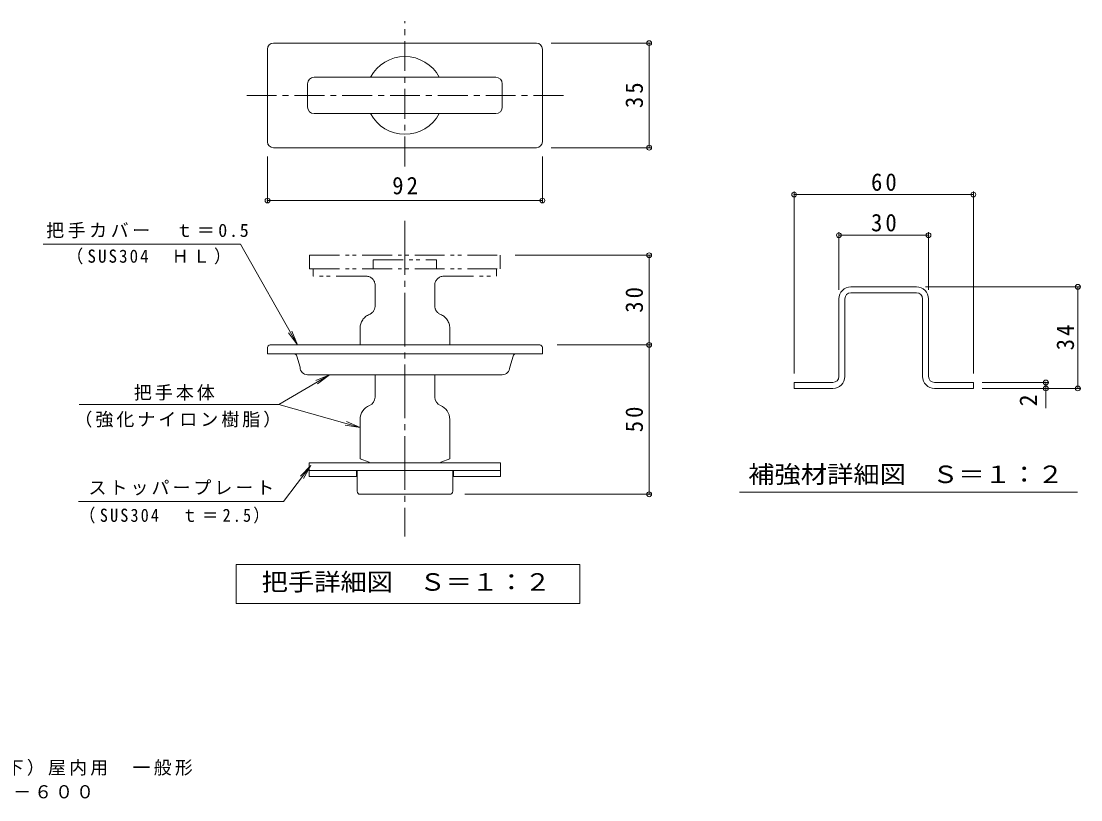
# Model space of a CAD drawing. Units: millimetres at full size; details may follow other scales. Extents: x -365 to 375, y -273 to 243.
# Drawn here: x -12.3 to 342.3, y -273 to -12.4 of the extents above; entities that cross this region are included whole.
import ezdxf
from ezdxf.enums import TextEntityAlignment as Align

# ---------------------------------------------------------------- set-up
doc = ezdxf.new("R2010")
doc.units = ezdxf.units.MM
doc.header["$LTSCALE"] = 2
doc.header["$PDMODE"] = 32
doc.header["$PDSIZE"] = 1.6
for name, pattern in [('CHAIN1', [8, 5, -1, 1, -1]), ('CHAIN2', [12, 9, -1, 1, -1]), ('DOUBLE_CHAIN1', [8.8, 5, -1, 0.6, -0.6, 0.6, -1])]:
    doc.linetypes.add(name, pattern=pattern)
for name, color, linetype, lineweight in [('D-0_通り芯', 7, 'Continuous', 9), ('D-2_蓋', 3, 'Continuous', 9), ('D-4_寸法', 7, 'Continuous', 9), ('D-5_仕様文', 7, 'Continuous', 9)]:
    doc.layers.add(name, color=color, linetype=linetype, lineweight=lineweight)
doc.layers.add('F-5_F-5ﾚｲﾔ', color=7, linetype='Continuous')
doc.styles.add('ＭＳ ゴシック', font='')
doc.styles.get('ＭＳ ゴシック').set_extended_font_data('MS Gothic')

msp = doc.modelspace()

# ---------------------------------------------------------------- linework, layer by layer
at = {"layer": 'D-0_通り芯', "color": 3, "linetype": 'CHAIN2'}
msp.add_line((116.098, -79.233), (116.098, -184.819), dxfattribs=at)
at = {"layer": 'D-0_通り芯'}
msp.add_lwpolyline([(59.625, -207.24), (59.625, -194.24), (174.625, -194.24), (174.625, -207.24)], close=True, dxfattribs=at)
at = {"layer": 'D-2_蓋', "linetype": 'CHAIN1'}
for p, q in [((116.098, -61.003), (116.098, -12.368)), ((63.13, -37.203), (169.38, -37.203))]:
    msp.add_line(p, q, dxfattribs=at)
at = {"layer": 'D-2_蓋'}
for p, q in [((160.098, -19.703), (72.098, -19.703)), ((70.098, -52.703), (70.098, -21.703)), ((162.098, -52.703), (162.098, -21.703)), ((146.498, -31.103), (85.698, -31.103)), ((83.498, -41.103), (83.498, -33.303)), ((148.698, -41.103), (148.698, -33.303)), ((146.498, -43.303), (85.698, -43.303)), ((72.098, -54.703), (160.098, -54.703)), ((70.098, -121.602), (70.098, -123.702)), ((70.098, -123.702), (162.098, -123.702)), ((161.198, -120.702), (70.998, -120.702)), ((162.098, -121.602), (162.098, -123.702)), ((79.908, -124.425), (80.998, -128.202)), ((152.288, -124.425), (151.198, -128.202)), ((148.698, -130.702), (83.498, -130.702)), ((106.098, -138.202), (106.098, -130.702)), ((126.098, -138.202), (126.098, -130.702)), ((101.098, -145.602), (101.098, -158.802)), ((131.098, -145.619), (131.098, -158.802)), ((101.098, -158.802), (104.098, -159.903)), ((131.098, -158.802), (128.098, -159.903)), ((84.098, -160.202), (148.098, -160.202)), ((84.098, -160.202), (84.098, -164.702)), ((84.098, -162.702), (148.098, -162.702)), ((99.848, -162.702), (99.848, -164.702)), ((100.098, -169.702), (100.098, -162.702)), ((104.098, -159.903), (104.098, -160.202)), ((128.098, -159.903), (128.098, -160.202)), ((132.098, -169.702), (132.098, -162.702)), ((132.348, -162.702), (132.348, -164.702)), ((148.098, -160.202), (148.098, -164.702)), ((84.098, -164.702), (99.848, -164.702)), ((132.348, -164.702), (148.098, -164.702)), ((131.098, -170.702), (101.098, -170.702))]:
    msp.add_line(p, q, dxfattribs=at)
at = {"layer": 'D-2_蓋', "linetype": 'DOUBLE_CHAIN1'}
for p, q in [((84.198, -90.702), (147.998, -90.702)), ((84.198, -90.702), (84.198, -95.202)), ((105.498, -92.202), (126.698, -92.202)), ((105.498, -92.202), (105.498, -95.202)), ((126.698, -92.202), (126.698, -95.202)), ((147.998, -90.702), (147.998, -95.202)), ((84.198, -95.202), (147.998, -95.202)), ((85.398, -95.202), (85.398, -97.702)), ((146.798, -95.202), (146.798, -97.702)), ((103.098, -97.702), (85.398, -97.702)), ((129.098, -97.702), (146.798, -97.702)), ((106.098, -107.702), (106.098, -100.702)), ((126.098, -107.702), (126.098, -100.702)), ((101.098, -115.102), (101.098, -120.702)), ((131.098, -115.119), (131.098, -120.702))]:
    msp.add_line(p, q, dxfattribs=at)
at = {"layer": 'D-2_蓋'}
for centre, radius, start, end in [((72.098, -21.703), 2, 90, 180), ((160.098, -21.703), 2, 0, 90), ((116.098, -37.203), 13, 27.9843, 152.0157), ((85.698, -33.303), 2.2, 90, 180), ((146.498, -33.303), 2.2, 0, 90), ((85.698, -41.103), 2.2, 180, 270), ((146.498, -41.103), 2.2, 270, 0), ((116.098, -37.203), 13, 207.9843, 332.0157), ((72.098, -52.703), 2, 180, 270), ((160.098, -52.703), 2, 270, 0), ((70.998, -121.602), 0.9, 90, 180), ((78.947, -124.702), 1, 16.1012, 90), ((153.249, -124.702), 1, 90, 163.8988), ((161.198, -121.602), 0.9, 0, 90), ((83.498, -128.202), 2.5, 180, 270), ((148.698, -128.202), 2.5, 270, 0), ((103.098, -138.202), 3, 292.02405, 0), ((129.098, -138.202), 3, 180, 247.97595), ((106.098, -145.619), 5, 112.02434, 180), ((126.098, -145.619), 5, 0, 67.97566), ((101.098, -169.702), 1, 180, 270), ((131.098, -169.702), 1, 270, 0)]:
    msp.add_arc(centre, radius, start, end, dxfattribs=at)
at = {"layer": 'D-2_蓋', "linetype": 'DOUBLE_CHAIN1'}
for centre, radius, start, end in [((103.098, -100.702), 3, 0, 90), ((129.098, -100.702), 3, 90, 180), ((103.098, -107.702), 3, 292.02405, 0), ((129.098, -107.702), 3, 180, 247.97595), ((106.098, -115.119), 5, 112.02371, 180), ((126.098, -115.119), 5, 0, 67.97629)]:
    msp.add_arc(centre, radius, start, end, dxfattribs=at)
at = {"layer": 'D-4_寸法'}
for p, q in [((165.098, -19.703), (198.438, -19.703)), ((197.838, -54.703), (197.838, -19.703)), ((165.098, -54.703), (198.438, -54.703)), ((70.098, -57.703), (70.098, -73.004)), ((162.098, -57.703), (162.098, -73.004)), ((246.354, -130.279), (246.354, -69.414)), ((246.354, -70.414), (306.354, -70.414)), ((306.354, -130.279), (306.354, -69.414)), ((70.098, -72.404), (162.098, -72.404)), ((261.354, -102.279), (261.354, -82.996)), ((261.354, -83.996), (291.354, -83.996)), ((291.354, -102.279), (291.354, -82.996)), ((152.998, -90.702), (198.438, -90.702)), ((197.838, -170.702), (197.838, -90.702)), ((265.354, -101.279), (287.354, -101.279)), ((290.354, -101.279), (342.323, -101.279)), ((341.323, -135.279), (341.323, -101.279)), ((261.354, -131.279), (261.354, -105.279)), ((263.354, -131.279), (263.354, -105.279)), ((287.354, -103.279), (265.354, -103.279)), ((289.354, -131.279), (289.354, -105.279)), ((291.354, -131.279), (291.354, -105.279)), ((167.098, -120.702), (198.438, -120.702)), ((246.354, -133.279), (246.354, -135.279)), ((246.354, -133.279), (259.354, -133.279)), ((293.354, -133.279), (306.354, -133.279)), ((306.354, -133.279), (306.354, -135.279)), ((309.354, -133.279), (331.61, -133.279)), ((330.61, -141.849), (330.61, -133.279)), ((246.354, -135.279), (259.354, -135.279)), ((293.354, -135.279), (306.354, -135.279)), ((309.354, -135.279), (342.323, -135.279)), ((228.066, -170.023), (341.257, -170.023)), ((136.098, -170.702), (198.438, -170.702))]:
    msp.add_line(p, q, dxfattribs=at)
for centre, radius, start, end in [((265.354, -105.279), 4, 90, 180), ((287.354, -105.279), 4, 0, 89.99998), ((265.354, -105.279), 2, 90, 180), ((287.354, -105.279), 2, 0, 90), ((259.354, -131.279), 4, 270, 0), ((259.354, -131.279), 2, 270, 0), ((293.354, -131.279), 4, 180, 270), ((293.354, -131.279), 2, 180, 270)]:
    msp.add_arc(centre, radius, start, end, dxfattribs=at)
for p in [(197.838, -19.703), (197.838, -54.703), (246.354, -70.414), (306.354, -70.414), (70.098, -72.404), (162.098, -72.404), (261.354, -83.996), (291.354, -83.996), (197.838, -90.702), (341.323, -101.279), (197.838, -120.702), (330.61, -133.279), (330.61, -135.279), (341.323, -135.279), (197.838, -170.702)]:
    msp.add_point(p, dxfattribs=at)
at = {"layer": 'D-5_仕様文'}
for p, q in [((-4.944, -86.992), (61.036, -86.992)), ((80.113, -120.702), (78.239, -116.067)), ((90.829, -130.702), (86.227, -132.656)), ((7.081, -140.644), (73.947, -140.644)), ((101.098, -148.297), (96.504, -146.324)), ((84.644, -161.025), (81.133, -164.584)), ((6.821, -173.171), (75.455, -173.171))]:
    msp.add_line(p, q, dxfattribs=at)
for points in [[(61.036, -86.992), (80.113, -120.702), (77.103, -116.71)], [(73.947, -140.644), (90.829, -130.702), (86.889, -133.78)], [(73.947, -140.644), (101.098, -148.297), (96.15, -147.581)], [(75.455, -173.171), (84.644, -161.025), (82.174, -165.372)]]:
    msp.add_lwpolyline(points, dxfattribs=at)

# ---------------------------------------------------------------- texts
at = {"layer": 'D-0_通り芯', "color": 2, "style": 'ＭＳ ゴシック', "width": 1.1}
msp.add_text('把手詳細図\u3000Ｓ＝１：２', height=5.865, dxfattribs=at).set_placement((68.125, -204.74), align=Align.BOTTOM_LEFT)
at = {"layer": 'D-4_寸法', "color": 2, "style": 'ＭＳ ゴシック'}
msp.add_text('2', height=5.865, rotation=90, dxfattribs=at).set_placement((329.41, -141.267), align=Align.BOTTOM_LEFT)
at = {"layer": 'D-4_寸法', "color": 2, "style": 'ＭＳ ゴシック', "width": 1.1}
msp.add_text('補強材詳細図\u3000Ｓ＝１：２', height=5.865, dxfattribs=at).set_placement((230.976, -168.711), align=Align.BOTTOM_LEFT)
at = {"layer": 'D-4_寸法', "color": 2, "char_height": 5.865, "attachment_point": 7, "rotation": 90, "style": 'ＭＳ ゴシック'}
for s, insert in [('\\T1.27;\\W0.95;35', (195.838, -41.453)), ('\\T1.27;\\W0.95;30', (195.838, -109.952)), ('\\T1.27;\\W0.95;34', (340.123, -122.529)), ('\\T1.27;\\W0.95;50', (195.838, -149.952))]:
    msp.add_mtext(s, dxfattribs=dict(at, insert=insert))
at = {"layer": 'D-4_寸法', "color": 2, "char_height": 5.865, "attachment_point": 7, "style": 'ＭＳ ゴシック'}
for s, insert in [('\\T1.27;\\W0.95;60', (272.104, -69.214)), ('\\T1.27;\\W0.95;92', (111.848, -70.404)), ('\\T1.27;\\W0.95;30', (272.104, -82.796))]:
    msp.add_mtext(s, dxfattribs=dict(at, insert=insert))
at = {"layer": 'D-5_仕様文', "char_height": 4.399, "attachment_point": 7, "style": 'ＭＳ ゴシック'}
for s, insert in [('\\T1.2;把手カバー\u3000ｔ＝0.5', (-3.979, -85.039)), ('\\T1.24;\\W0.95;（SUS304\u3000ＨＬ）', (2.77, -93.777)), ('\\T1.17;把手本体', (25.37, -139.335)), ('\\T1.17;（強化ナイロン樹脂）', (5.491, -148.379)), ('\\T1.17;ストッパープレート', (10.196, -171.116)), ('\\T1.27;\\W0.9;（SUS304\u3000ｔ＝2.5）', (7.115, -180.493))]:
    msp.add_mtext(s, dxfattribs=dict(at, insert=insert))
at = {"layer": 'F-5_F-5ﾚｲﾔ', "char_height": 4.399, "attachment_point": 7, "style": 'ＭＳ ゴシック'}
for s, insert in [('\\T1.18;フロアーハッチ\u3000張物用（適用床材：3mm以下）屋内用\u3000一般形', (-155.589, -264.931)), ('\\T1.17;スチール製\u3000ステンレス目地\u3000ＭＳＳＴ－Ｐ－６００', (-155.443, -272.955))]:
    msp.add_mtext(s, dxfattribs=dict(at, insert=insert))

doc.saveas('drawing.dxf')
